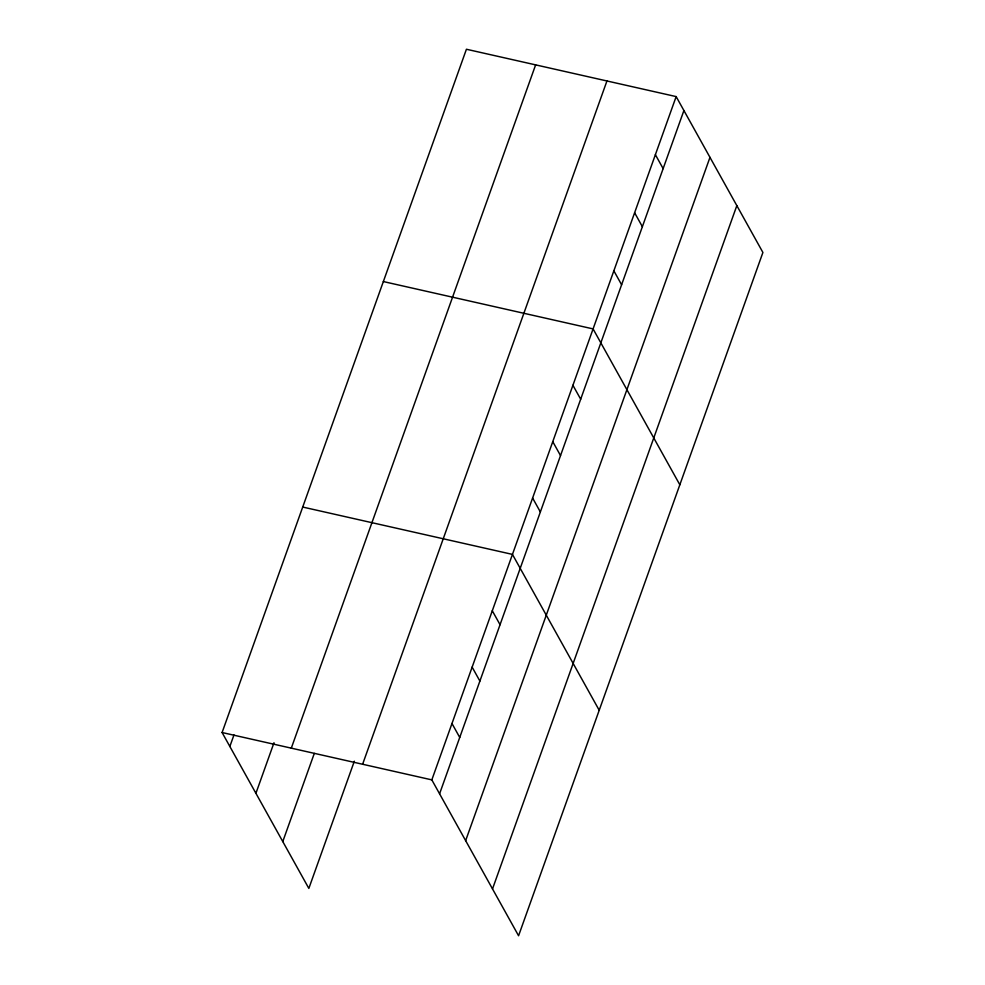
<?xml version="1.0" encoding="UTF-8"?>
<svg xmlns="http://www.w3.org/2000/svg" width="985" height="985" viewBox="0 0 985 985"><rect width="100%" height="100%" fill="white"/><g stroke="black" fill="none" stroke-linecap="round" stroke-linejoin="round"><path stroke-width="1.48" d="M222.093 732.532L466.422 49.25L676.153 96.592L762.907 252.468L518.578 935.75L431.824 779.874L222.093 732.532L308.847 888.408L354.329 761.22M229.85 746.47L233.987 734.909M255.915 793.307L274.002 742.727M291.301 748.157L535.631 64.875M282.781 841.572L314.301 753.402M362.615 764.249L606.945 80.967M431.824 779.874L676.153 96.592M439.581 793.812L683.91 110.529M465.646 840.648L709.976 157.366M492.512 888.913L736.842 205.619M383.35 281.562L593.081 328.904L679.835 484.78M302.715 507.053L512.446 554.395L599.212 710.271M655.382 154.67L663.139 168.607M634.611 212.748L642.368 226.685M613.852 270.826L621.609 284.763M572.925 385.283L580.682 399.208M552.77 441.649L560.514 455.587M532.602 498.016L540.359 511.954M492.291 610.762L500.048 624.699M472.135 667.128L479.892 681.066M451.98 723.507L459.736 737.445"/></g></svg>
